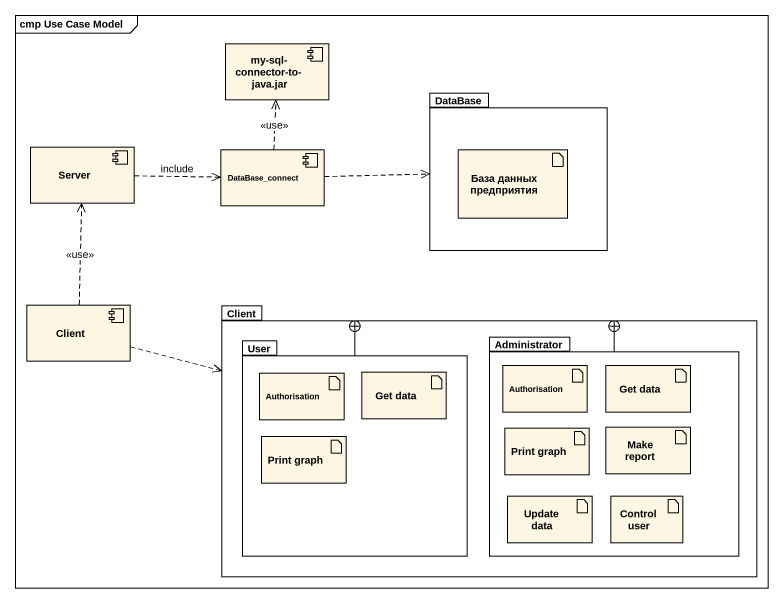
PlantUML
@startuml
mainframe cmp Use Case Model
component "my-sql-connector-to-java.jar" as my_sql_connector_to_java_jar
package "DataBase" as DataBase_ {
  artifact "База данных предприятия" as База_данных_предприятия
}
component Server
component DataBase_connect
component Client
package "Client" as Client_2 {
  package User {
    artifact Authorisation
    artifact "Get data" as Get_data
    artifact "Print graph" as Print_graph_2
  }
  package Administrator {
    artifact "Authorisation" as Authorisation_2
    artifact "Get data" as Get_data_2
    artifact "Print graph" as Print_graph
    artifact "Make report" as Make_report
    artifact "Update data" as Update_data
    artifact "Control user" as Control_user
  }
}
Server .right.> DataBase_connect : include
DataBase_connect .up.> my_sql_connector_to_java_jar : <<use>>
DataBase_connect .right.> DataBase_
Client .up.> Server : <<use>>
Client .right.> Client_2
User -right-+ Client_2
Administrator -left-+ Client_2
@enduml
